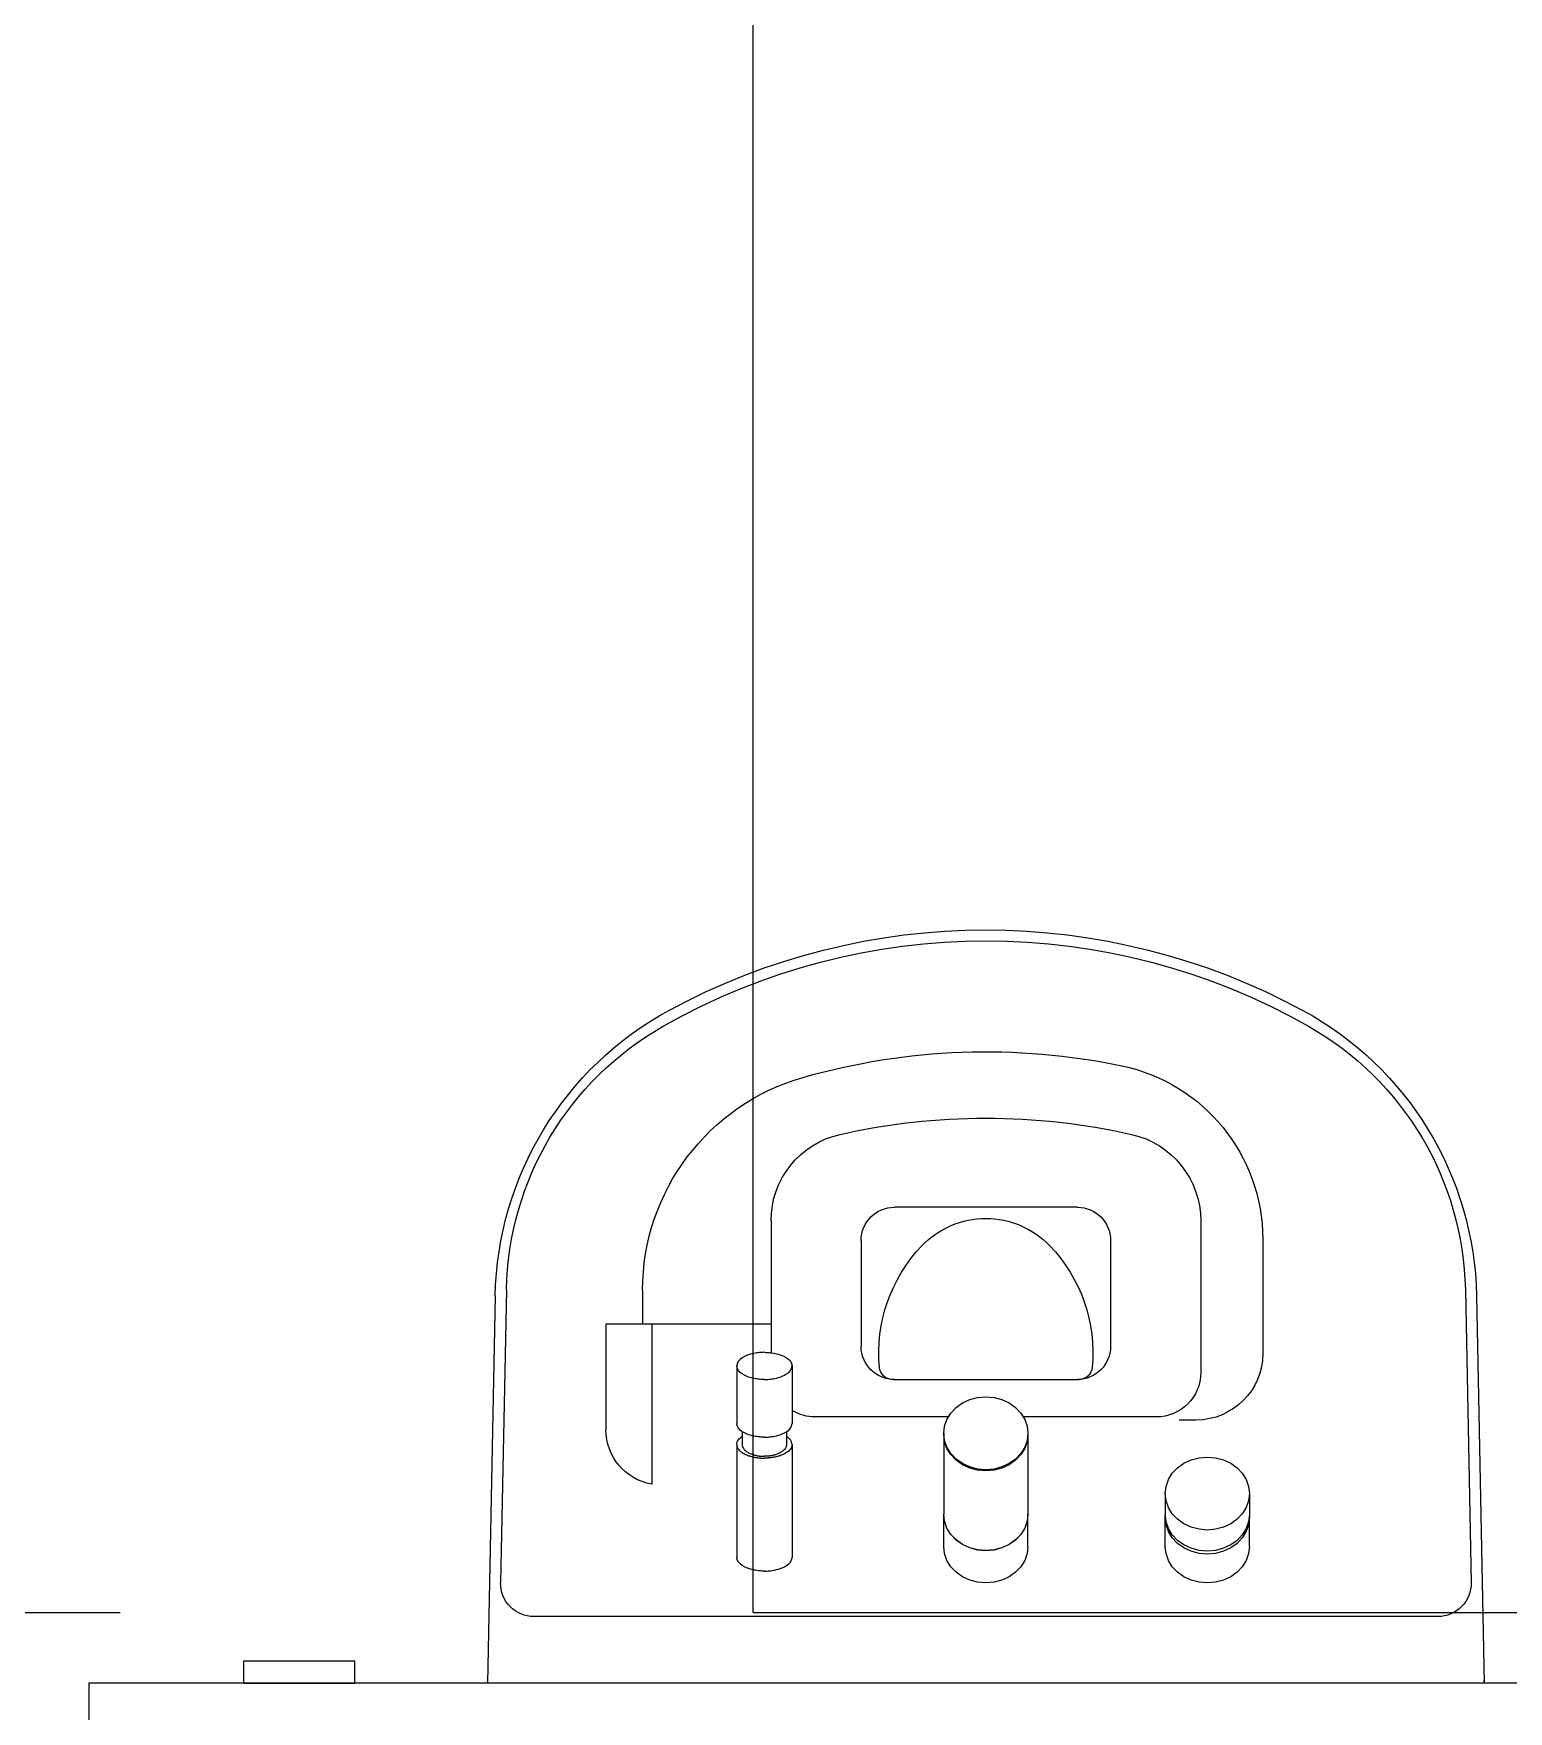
# Model space of a CAD drawing. Header units: millimetres. Extents: x 434053 to 1059003, y -2417481 to 936527.
# Drawn here: x 533918 to 534584, y -2126299 to -2125542 of the extents above; entities that cross this region are included whole.
import ezdxf

# ---------------------------------------------------------------- set-up
doc = ezdxf.new("R2010")
doc.units = ezdxf.units.MM
doc.header["$LTSCALE"] = 1000
doc.header["$MEASUREMENT"] = 0
doc.layers.add('fur2023', color=252, linetype='Continuous')
doc.layers.add('建筑-楼板开洞', color=251, linetype='Continuous')

# ---------------------------------------------------------------- blocks, each defined once
blk = doc.blocks.new('dgsdgadffAccessible Toilet')
at = {"layer": 'fur2023', "linetype": 'Continuous'}
for p, q in [((-1799.999998, -250.000048), (-1799.999998, 0)), ((0, -250.000048), (-1799.999998, -250.000048)), ((-1730, -250.000048), (-1730, -260.000048)), ((-1730, -250.000048), (-1680, -250.000048)), ((-1680, -250.000048), (-1680, -260.000048)), ((-1620.000003, -251.314868), (-1620.000003, -250.000048)), ((-1169.999997, -250.000048), (-1620.000003, -250.000048)), ((-1616.559169, -424.767429), (-1620.000003, -250.000048)), ((-1173.440831, -424.767429), (-1169.999997, -250.000048)), ((-1169.999997, -250.000048), (-1169.999997, -251.314868)), ((-1730, -260.000048), (-1680, -260.000048)), ((-1190.889836, -280.000048), (-1599.110164, -280.000048)), ((-1611.503519, -427.544797), (-1614.107258, -295.295312)), ((-1394.999999, -295.200047), (-1398.711524, -295.513834)), ((-1391.288475, -295.513834), (-1394.999999, -295.200047)), ((-1294.999999, -295.200047), (-1298.711524, -295.513833)), ((-1291.288475, -295.513833), (-1294.999999, -295.200047)), ((-1178.496481, -427.544797), (-1175.892742, -295.295312)), ((-1504.056401, -302.449049), (-1505.035722, -303.019414)), ((-1503.089928, -302.001396), (-1504.056401, -302.449049)), ((-1502.168379, -301.652766), (-1503.089928, -302.001396)), ((-1501.304919, -301.381664), (-1502.168379, -301.652766)), ((-1500.501597, -301.170522), (-1501.304919, -301.381664)), ((-1499.754673, -301.005721), (-1500.501597, -301.170522)), ((-1499.057793, -300.876991), (-1499.754673, -301.005721)), ((-1498.403725, -300.776696), (-1499.057793, -300.876991)), ((-1497.785216, -300.699207), (-1498.403725, -300.776696)), ((-1497.195363, -300.640411), (-1497.785216, -300.699207)), ((-1496.627732, -300.597346), (-1497.195363, -300.640411)), ((-1496.076334, -300.567933), (-1496.627732, -300.597346)), ((-1495.535547, -300.550803), (-1496.076334, -300.567933)), ((-1495.000001, -300.545177), (-1495.535547, -300.550803)), ((-1495.000001, -300.545177), (-1494.464456, -300.550803)), ((-1494.464456, -300.550803), (-1493.923669, -300.567933)), ((-1493.923669, -300.567933), (-1493.372271, -300.597346)), ((-1493.372271, -300.597346), (-1492.80464, -300.640411)), ((-1492.80464, -300.640411), (-1492.214787, -300.699207)), ((-1492.214787, -300.699207), (-1491.596278, -300.776696)), ((-1491.596278, -300.776696), (-1490.94221, -300.876991)), ((-1490.94221, -300.876991), (-1490.24533, -301.005721)), ((-1490.24533, -301.005721), (-1489.498406, -301.170522)), ((-1489.498406, -301.170522), (-1488.695084, -301.381664)), ((-1488.695084, -301.381664), (-1487.831624, -301.652766)), ((-1487.831624, -301.652766), (-1486.910075, -302.001396)), ((-1486.910075, -302.001396), (-1485.943602, -302.449049)), ((-1485.943602, -302.449049), (-1484.964281, -303.019414)), ((-1410.804411, -302.518204), (-1412.561168, -305.362011)), ((-1408.435028, -300.019454), (-1410.804411, -302.518204)), ((-1405.54972, -297.967508), (-1408.435028, -300.019454)), ((-1402.265975, -296.446112), (-1405.54972, -297.967508)), ((-1398.711524, -295.513834), (-1402.265975, -296.446112)), ((-1387.734024, -296.446112), (-1391.288475, -295.513834)), ((-1384.450279, -297.967508), (-1387.734024, -296.446112)), ((-1381.564971, -300.019454), (-1384.450279, -297.967508)), ((-1379.195587, -302.518204), (-1381.564971, -300.019454)), ((-1377.438831, -305.362011), (-1379.195587, -302.518204)), ((-1310.804411, -302.518204), (-1312.561168, -305.362011)), ((-1308.435028, -300.019453), (-1310.804411, -302.518204)), ((-1305.54972, -297.967507), (-1308.435028, -300.019453)), ((-1302.265975, -296.446112), (-1305.54972, -297.967507)), ((-1298.711524, -295.513833), (-1302.265975, -296.446112)), ((-1287.734024, -296.446112), (-1291.288475, -295.513833)), ((-1284.450279, -297.967507), (-1287.734024, -296.446112)), ((-1281.564971, -300.019453), (-1284.450279, -297.967507)), ((-1279.195587, -302.518204), (-1281.564971, -300.019453)), ((-1277.438831, -305.362011), (-1279.195587, -302.518204)), ((-1507.305516, -305.595525), (-1507.500001, -306.672118)), ((-1507.500001, -357.657448), (-1507.500001, -306.672118)), ((-1506.76208, -304.598146), (-1507.305516, -305.595525)), ((-1505.968125, -303.733218), (-1506.76208, -304.598146)), ((-1505.035722, -303.019414), (-1505.968125, -303.733218)), ((-1484.964281, -303.019414), (-1484.031878, -303.733218)), ((-1484.031878, -303.733218), (-1483.237923, -304.598146)), ((-1483.237923, -304.598146), (-1482.694487, -305.595525)), ((-1482.694487, -305.595525), (-1482.500001, -306.672118)), ((-1482.500001, -357.657448), (-1482.500001, -306.672118)), ((-1413.63767, -308.440256), (-1413.999999, -311.65453)), ((-1412.561168, -305.362011), (-1413.63767, -308.440256)), ((-1398.711524, -310.029006), (-1402.265975, -310.961284)), ((-1398.711524, -310.093686), (-1402.265975, -311.025965)), ((-1394.999999, -309.71522), (-1398.711524, -310.029006)), ((-1394.999999, -309.7799), (-1398.711524, -310.093686)), ((-1391.288475, -310.029006), (-1394.999999, -309.71522)), ((-1391.288475, -310.093686), (-1394.999999, -309.7799)), ((-1387.734024, -310.961284), (-1391.288475, -310.029006)), ((-1387.734024, -311.025965), (-1391.288475, -310.093686)), ((-1376.362328, -308.440256), (-1377.438831, -305.362011)), ((-1375.999999, -311.65453), (-1376.362328, -308.440256)), ((-1313.63767, -308.440256), (-1313.999999, -311.65453)), ((-1312.561168, -305.362011), (-1313.63767, -308.440256)), ((-1302.265975, -309.461285), (-1305.54972, -310.98268)), ((-1298.711524, -308.529006), (-1302.265975, -309.461285)), ((-1298.711524, -309.891953), (-1302.265975, -310.824232)), ((-1294.999999, -308.21522), (-1298.711524, -308.529006)), ((-1294.999999, -309.578167), (-1298.711524, -309.891953)), ((-1291.288475, -308.529006), (-1294.999999, -308.21522)), ((-1291.288475, -309.891953), (-1294.999999, -309.578167)), ((-1287.734024, -309.461285), (-1291.288475, -308.529006)), ((-1287.734024, -310.824232), (-1291.288475, -309.891953)), ((-1284.450279, -310.98268), (-1287.734024, -309.461285)), ((-1276.362328, -308.440256), (-1277.438831, -305.362011)), ((-1275.999999, -311.65453), (-1276.362328, -308.440256)), ((-1413.999999, -311.65453), (-1413.999999, -326.169702)), ((-1410.804411, -317.033377), (-1412.561168, -319.877183)), ((-1410.804411, -317.098057), (-1412.561168, -319.941864)), ((-1408.435028, -314.534626), (-1410.804411, -317.033377)), ((-1408.435028, -314.599307), (-1410.804411, -317.098057)), ((-1405.54972, -312.48268), (-1408.435028, -314.534626)), ((-1405.54972, -312.547361), (-1408.435028, -314.599307)), ((-1402.265975, -310.961284), (-1405.54972, -312.48268)), ((-1402.265975, -311.025965), (-1405.54972, -312.547361)), ((-1384.450279, -312.48268), (-1387.734024, -310.961284)), ((-1384.450279, -312.547361), (-1387.734024, -311.025965)), ((-1381.564971, -314.534626), (-1384.450279, -312.48268)), ((-1381.564971, -314.599307), (-1384.450279, -312.547361)), ((-1379.195587, -317.033377), (-1381.564971, -314.534626)), ((-1379.195587, -317.098057), (-1381.564971, -314.599307)), ((-1377.438831, -319.877183), (-1379.195587, -317.033377)), ((-1377.438831, -319.941864), (-1379.195587, -317.098057)), ((-1375.999999, -311.65453), (-1375.999999, -326.169702)), ((-1313.999999, -311.65453), (-1313.999999, -324.669703)), ((-1310.804411, -315.533377), (-1312.561168, -318.377183)), ((-1310.804411, -316.896324), (-1312.561168, -319.740131)), ((-1308.435028, -313.034626), (-1310.804411, -315.533377)), ((-1308.435028, -314.397573), (-1310.804411, -316.896324)), ((-1305.54972, -310.98268), (-1308.435028, -313.034626)), ((-1305.54972, -312.345627), (-1308.435028, -314.397573)), ((-1302.265975, -310.824232), (-1305.54972, -312.345627)), ((-1284.450279, -312.345627), (-1287.734024, -310.824232)), ((-1281.564971, -313.034626), (-1284.450279, -310.98268)), ((-1281.564971, -314.397573), (-1284.450279, -312.345627)), ((-1279.195587, -315.533377), (-1281.564971, -313.034626)), ((-1279.195587, -316.896324), (-1281.564971, -314.397573)), ((-1277.438831, -318.377183), (-1279.195587, -315.533377)), ((-1277.438831, -319.740131), (-1279.195587, -316.896324)), ((-1275.999999, -311.65453), (-1275.999999, -324.669703)), ((-1413.63767, -322.955428), (-1413.999999, -326.169702)), ((-1413.63767, -323.020109), (-1413.999999, -326.234383)), ((-1412.561168, -319.877183), (-1413.63767, -322.955428)), ((-1412.561168, -319.941864), (-1413.63767, -323.020109)), ((-1376.362328, -322.955428), (-1377.438831, -319.877183)), ((-1376.362328, -323.020109), (-1377.438831, -319.941864)), ((-1375.999999, -326.169702), (-1376.362328, -322.955428)), ((-1375.999999, -326.234383), (-1376.362328, -323.020109)), ((-1313.63767, -321.455428), (-1313.999999, -324.669703)), ((-1313.63767, -322.818375), (-1313.999999, -326.03265)), ((-1313.999999, -324.669703), (-1313.999888, -324.726748)), ((-1313.999888, -324.726748), (-1313.999553, -324.783748)), ((-1313.999553, -324.783748), (-1313.998995, -324.840703)), ((-1313.998995, -324.840703), (-1313.998214, -324.897611)), ((-1313.998214, -324.897611), (-1313.997211, -324.954472)), ((-1313.997211, -324.954472), (-1313.995987, -325.011287)), ((-1313.995987, -325.011287), (-1313.994541, -325.068055)), ((-1313.994541, -325.068055), (-1313.992873, -325.124775)), ((-1313.992873, -325.124775), (-1313.990985, -325.181448)), ((-1313.990985, -325.181448), (-1313.988877, -325.238072)), ((-1313.988877, -325.238072), (-1313.986548, -325.294649)), ((-1313.986548, -325.294649), (-1313.984, -325.351176)), ((-1312.561168, -318.377183), (-1313.63767, -321.455428)), ((-1312.561168, -319.740131), (-1313.63767, -322.818375)), ((-1308.435028, -323.897573), (-1310.804411, -326.396324)), ((-1305.54972, -321.845627), (-1308.435028, -323.897573)), ((-1302.265975, -320.324232), (-1305.54972, -321.845627)), ((-1298.711524, -319.391953), (-1302.265975, -320.324232)), ((-1294.999999, -319.078167), (-1298.711524, -319.391953)), ((-1291.288475, -319.391953), (-1294.999999, -319.078167)), ((-1287.734024, -320.324232), (-1291.288475, -319.391953)), ((-1284.450279, -321.845627), (-1287.734024, -320.324232)), ((-1281.564971, -323.897573), (-1284.450279, -321.845627)), ((-1279.195587, -326.396324), (-1281.564971, -323.897573)), ((-1276.362328, -321.455428), (-1277.438831, -318.377183)), ((-1276.362328, -322.818375), (-1277.438831, -319.740131)), ((-1275.999999, -324.669703), (-1276.362328, -321.455428)), ((-1275.999999, -326.03265), (-1276.362328, -322.818375)), ((-1276.015999, -325.351176), (-1276.01345, -325.294649)), ((-1276.01345, -325.294649), (-1276.011122, -325.238072)), ((-1276.011122, -325.238072), (-1276.009013, -325.181448)), ((-1276.009013, -325.181448), (-1276.007125, -325.124775)), ((-1276.007125, -325.124775), (-1276.005458, -325.068055)), ((-1276.005458, -325.068055), (-1276.004012, -325.011287)), ((-1276.004012, -325.011287), (-1276.002787, -324.954472)), ((-1276.002787, -324.954472), (-1276.001785, -324.897611)), ((-1276.001785, -324.897611), (-1276.001004, -324.840703)), ((-1276.001004, -324.840703), (-1276.000446, -324.783748)), ((-1276.000446, -324.783748), (-1276.000111, -324.726748)), ((-1276.000111, -324.726748), (-1275.999999, -324.669703)), ((-1413.999999, -362.734383), (-1413.999999, -326.234382)), ((-1375.999999, -362.146352), (-1375.999999, -326.234383)), ((-1313.999999, -335.53265), (-1313.999999, -326.03265)), ((-1313.63767, -332.318375), (-1313.999999, -335.53265)), ((-1312.561168, -329.240131), (-1313.63767, -332.318375)), ((-1310.804411, -326.396324), (-1312.561168, -329.240131)), ((-1277.438831, -329.240131), (-1279.195587, -326.396324)), ((-1276.362328, -332.318375), (-1277.438831, -329.240131)), ((-1275.999999, -335.53265), (-1276.362328, -332.318375)), ((-1275.999999, -335.53265), (-1275.999999, -326.03265)), ((-1545.899361, -412.00005), (-1545.899361, -339.755668)), ((-1313.999999, -335.53265), (-1313.63767, -338.746924)), ((-1313.63767, -338.746924), (-1312.561168, -341.825169)), ((-1277.438831, -341.825169), (-1276.362328, -338.746924)), ((-1276.362328, -338.746924), (-1275.999999, -335.53265)), ((-1402.265708, -347.025965), (-1405.549453, -348.547361)), ((-1402.265708, -347.525965), (-1405.549453, -349.047361)), ((-1398.711257, -346.093686), (-1402.265708, -347.025965)), ((-1398.711257, -346.593686), (-1402.265708, -347.525965)), ((-1394.999733, -345.7799), (-1398.711257, -346.093686)), ((-1394.999733, -346.2799), (-1398.711257, -346.593686)), ((-1391.288209, -346.093686), (-1394.999733, -345.7799)), ((-1391.288209, -346.593686), (-1394.999733, -346.2799)), ((-1387.733758, -347.025965), (-1391.288209, -346.093686)), ((-1387.733758, -347.525965), (-1391.288209, -346.593686)), ((-1384.450013, -348.547361), (-1387.733758, -347.025965)), ((-1384.450013, -349.047361), (-1387.733758, -347.525965)), ((-1312.561168, -341.825169), (-1310.804411, -344.668975)), ((-1310.804411, -344.668975), (-1308.435028, -347.167726)), ((-1308.435028, -347.167726), (-1305.54972, -349.219672)), ((-1284.450279, -349.219672), (-1281.564971, -347.167726)), ((-1281.564971, -347.167726), (-1279.195587, -344.668975)), ((-1279.195587, -344.668975), (-1277.438831, -341.825169)), ((-1507.072128, -356.068122), (-1506.76208, -355.583476)), ((-1506.76208, -355.583476), (-1506.389219, -355.132519)), ((-1506.389219, -355.132519), (-1505.968125, -354.718548)), ((-1505.968125, -354.718548), (-1505.512791, -354.342778)), ((-1505.512791, -354.342778), (-1505.035722, -354.004744)), ((-1505.035722, -354.004744), (-1504.547449, -353.702765)), ((-1504.70613, -356.379612), (-1504.49044, -355.984028)), ((-1504.547449, -353.702765), (-1504.056401, -353.434379)), ((-1504.49044, -355.984028), (-1504.228029, -355.611643)), ((-1504.228029, -355.611643), (-1503.927747, -355.265266)), ((-1504.056401, -353.434379), (-1503.569005, -353.196707)), ((-1503.927747, -355.265266), (-1503.598431, -354.946374)), ((-1503.598431, -354.946374), (-1503.248341, -354.655298)), ((-1503.569005, -353.196707), (-1503.089928, -352.986726)), ((-1503.248341, -354.655298), (-1502.884792, -354.391461)), ((-1503.089928, -352.986726), (-1502.622375, -352.80146)), ((-1502.884792, -354.391461), (-1502.513966, -354.153629)), ((-1502.622375, -352.80146), (-1502.168379, -352.638096)), ((-1502.513966, -354.153629), (-1502.140882, -353.940141)), ((-1502.168379, -352.638096), (-1501.729074, -352.494049)), ((-1502.140882, -353.940141), (-1501.769457, -353.749101)), ((-1501.769457, -353.749101), (-1501.402626, -353.578526)), ((-1501.729074, -352.494049), (-1501.304919, -352.366994)), ((-1501.402626, -353.578526), (-1501.042491, -353.426451)), ((-1501.304919, -352.366994), (-1500.895885, -352.254866)), ((-1501.042491, -353.426451), (-1500.690472, -353.290996)), ((-1500.895885, -352.254866), (-1500.501597, -352.155852)), ((-1500.690472, -353.290996), (-1500.347444, -353.170411)), ((-1500.501597, -352.155852), (-1500.121447, -352.068371)), ((-1500.347444, -353.170411), (-1500.013857, -353.063095)), ((-1500.121447, -352.068371), (-1499.754673, -351.991052)), ((-1500.013857, -353.063095), (-1499.689842, -352.967607)), ((-1499.754673, -351.991052), (-1499.400422, -351.922709)), ((-1499.689842, -352.967607), (-1499.37529, -352.882659)), ((-1499.400422, -351.922709), (-1499.057793, -351.862321)), ((-1499.37529, -352.882659), (-1499.069918, -352.80711)), ((-1499.069918, -352.80711), (-1498.773323, -352.739959)), ((-1499.057793, -351.862321), (-1498.725866, -351.809012)), ((-1498.773323, -352.739959), (-1498.485019, -352.680327)), ((-1498.725866, -351.809012), (-1498.403725, -351.762026)), ((-1498.485019, -352.680327), (-1498.204465, -352.627447)), ((-1498.403725, -351.762026), (-1498.090467, -351.720718)), ((-1498.204465, -352.627447), (-1497.93109, -352.580653)), ((-1498.090467, -351.720718), (-1497.785216, -351.684537)), ((-1497.93109, -352.580653), (-1497.664306, -352.539367)), ((-1497.785216, -351.684537), (-1497.487121, -351.653011)), ((-1497.664306, -352.539367), (-1497.403518, -352.503091)), ((-1497.487121, -351.653011), (-1497.195363, -351.625741)), ((-1497.403518, -352.503091), (-1497.148135, -352.471394)), ((-1497.195363, -351.625741), (-1496.909154, -351.602391)), ((-1497.148135, -352.471394), (-1496.897574, -352.44391)), ((-1496.909154, -351.602391), (-1496.627732, -351.582676)), ((-1496.897574, -352.44391), (-1496.65126, -352.420326)), ((-1496.65126, -352.420326), (-1496.408629, -352.400378)), ((-1496.627732, -351.582676), (-1496.350362, -351.566363)), ((-1496.408629, -352.400378), (-1496.169131, -352.383848)), ((-1496.350362, -351.566363), (-1496.076334, -351.553263)), ((-1496.169131, -352.383848), (-1495.932223, -352.370556)), ((-1496.076334, -351.553263), (-1495.804954, -351.543224)), ((-1495.932223, -352.370556), (-1495.697376, -352.36036)), ((-1495.804954, -351.543224), (-1495.535547, -351.536133)), ((-1495.697376, -352.36036), (-1495.464067, -352.353153)), ((-1495.535547, -351.536133), (-1495.267448, -351.53191)), ((-1495.464067, -352.353153), (-1495.231779, -352.348859)), ((-1495.267448, -351.53191), (-1495.000001, -351.530507)), ((-1495.231779, -352.348859), (-1495.000001, -352.347432)), ((-1494.732555, -351.53191), (-1495.000001, -351.530507)), ((-1494.768223, -352.348859), (-1495.000001, -352.347432)), ((-1494.535936, -352.353153), (-1494.768223, -352.348859)), ((-1494.464456, -351.536133), (-1494.732555, -351.53191)), ((-1494.302627, -352.36036), (-1494.535936, -352.353153)), ((-1494.195049, -351.543224), (-1494.464456, -351.536133)), ((-1494.06778, -352.370556), (-1494.302627, -352.36036)), ((-1493.923669, -351.553263), (-1494.195049, -351.543224)), ((-1493.830872, -352.383848), (-1494.06778, -352.370556)), ((-1493.649641, -351.566363), (-1493.923669, -351.553263)), ((-1493.591374, -352.400378), (-1493.830872, -352.383848)), ((-1493.372271, -351.582676), (-1493.649641, -351.566363)), ((-1493.348743, -352.420326), (-1493.591374, -352.400378)), ((-1493.090849, -351.602391), (-1493.372271, -351.582676)), ((-1493.102429, -352.44391), (-1493.348743, -352.420326)), ((-1492.851868, -352.471394), (-1493.102429, -352.44391)), ((-1492.80464, -351.625741), (-1493.090849, -351.602391)), ((-1492.596485, -352.503091), (-1492.851868, -352.471394)), ((-1492.512882, -351.653011), (-1492.80464, -351.625741)), ((-1492.335697, -352.539367), (-1492.596485, -352.503091)), ((-1492.214787, -351.684537), (-1492.512882, -351.653011)), ((-1492.068913, -352.580653), (-1492.335697, -352.539367)), ((-1491.909536, -351.720718), (-1492.214787, -351.684537)), ((-1491.795538, -352.627447), (-1492.068913, -352.580653)), ((-1491.596278, -351.762026), (-1491.909536, -351.720718)), ((-1491.514984, -352.680327), (-1491.795538, -352.627447)), ((-1491.274137, -351.809012), (-1491.596278, -351.762026)), ((-1491.22668, -352.739959), (-1491.514984, -352.680327)), ((-1490.94221, -351.862321), (-1491.274137, -351.809012)), ((-1490.930085, -352.80711), (-1491.22668, -352.739959)), ((-1490.599581, -351.922709), (-1490.94221, -351.862321)), ((-1490.624713, -352.882659), (-1490.930085, -352.80711)), ((-1490.310161, -352.967607), (-1490.624713, -352.882659)), ((-1490.24533, -351.991052), (-1490.599581, -351.922709)), ((-1489.986146, -353.063095), (-1490.310161, -352.967607)), ((-1489.878556, -352.068371), (-1490.24533, -351.991052)), ((-1489.652559, -353.170411), (-1489.986146, -353.063095)), ((-1489.498406, -352.155852), (-1489.878556, -352.068371)), ((-1489.309531, -353.290996), (-1489.652559, -353.170411)), ((-1489.104118, -352.254866), (-1489.498406, -352.155852)), ((-1488.957512, -353.426451), (-1489.309531, -353.290996)), ((-1488.695084, -352.366994), (-1489.104118, -352.254866)), ((-1488.597377, -353.578526), (-1488.957512, -353.426451)), ((-1488.270929, -352.494049), (-1488.695084, -352.366994)), ((-1488.230546, -353.749101), (-1488.597377, -353.578526)), ((-1487.831624, -352.638096), (-1488.270929, -352.494049)), ((-1487.859121, -353.940141), (-1488.230546, -353.749101)), ((-1487.486037, -354.153629), (-1487.859121, -353.940141)), ((-1487.377628, -352.80146), (-1487.831624, -352.638096)), ((-1487.115211, -354.391461), (-1487.486037, -354.153629)), ((-1486.910075, -352.986726), (-1487.377628, -352.80146)), ((-1486.751662, -354.655298), (-1487.115211, -354.391461)), ((-1486.430998, -353.196707), (-1486.910075, -352.986726)), ((-1486.401572, -354.946374), (-1486.751662, -354.655298)), ((-1485.943602, -353.434379), (-1486.430998, -353.196707)), ((-1486.072256, -355.265266), (-1486.401572, -354.946374)), ((-1485.771974, -355.611643), (-1486.072256, -355.265266)), ((-1485.452553, -353.702765), (-1485.943602, -353.434379)), ((-1485.509563, -355.984028), (-1485.771974, -355.611643)), ((-1485.293873, -356.379612), (-1485.509563, -355.984028)), ((-1484.964281, -354.004744), (-1485.452553, -353.702765)), ((-1484.487212, -354.342778), (-1484.964281, -354.004744)), ((-1484.031878, -354.718548), (-1484.487212, -354.342778)), ((-1483.610784, -355.132519), (-1484.031878, -354.718548)), ((-1483.237923, -355.583476), (-1483.610784, -355.132519)), ((-1482.927875, -356.068122), (-1483.237923, -355.583476)), ((-1412.560902, -355.941864), (-1413.637404, -359.020109)), ((-1410.804145, -353.098057), (-1412.560902, -355.941864)), ((-1410.804145, -353.598057), (-1412.560902, -356.441864)), ((-1408.434762, -350.599307), (-1410.804145, -353.098057)), ((-1408.434762, -351.099307), (-1410.804145, -353.598057)), ((-1405.549453, -348.547361), (-1408.434762, -350.599307)), ((-1405.549453, -349.047361), (-1408.434762, -351.099307)), ((-1381.564704, -350.599307), (-1384.450013, -348.547361)), ((-1381.564704, -351.099307), (-1384.450013, -349.047361)), ((-1379.195321, -353.098057), (-1381.564704, -350.599307)), ((-1379.195321, -353.598057), (-1381.564704, -351.099307)), ((-1377.438565, -355.941864), (-1379.195321, -353.098057)), ((-1377.438565, -356.441864), (-1379.195321, -353.598057)), ((-1376.362062, -359.020109), (-1377.438565, -355.941864)), ((-1305.54972, -349.219672), (-1302.265975, -350.741068)), ((-1302.265975, -350.741068), (-1298.711524, -351.673346)), ((-1298.711524, -351.673346), (-1294.999999, -351.987132)), ((-1294.999999, -351.987132), (-1291.288475, -351.673346)), ((-1291.288475, -351.673346), (-1287.734024, -350.741068)), ((-1287.734024, -350.741068), (-1284.450279, -349.219672)), ((-1507.500001, -357.657448), (-1507.450704, -357.113838)), ((-1507.500001, -357.657448), (-1507.450704, -358.201057)), ((-1507.450704, -357.113838), (-1507.305516, -356.580855)), ((-1507.450704, -358.201057), (-1507.305516, -358.734041)), ((-1507.305516, -356.580855), (-1507.072128, -356.068122)), ((-1507.305516, -358.734041), (-1507.072128, -359.246773)), ((-1507.072128, -359.246773), (-1506.76208, -359.73142)), ((-1506.76208, -359.73142), (-1506.389219, -360.182377)), ((-1506.389219, -360.182377), (-1505.968125, -360.596348)), ((-1505.968125, -360.596348), (-1505.512791, -360.972118)), ((-1505.035722, -363.462886), (-1505.968125, -364.17669)), ((-1505.512791, -360.972118), (-1505.035722, -361.310151)), ((-1505.035722, -361.310151), (-1505.000001, -361.333612)), ((-1504.056401, -362.892521), (-1505.035722, -363.462886)), ((-1505.000001, -357.657448), (-1504.966368, -357.222307)), ((-1505.000001, -363.439428), (-1505.000001, -357.657448)), ((-1504.966368, -357.222307), (-1504.866972, -356.7942)), ((-1504.866972, -356.7942), (-1504.70613, -356.379612)), ((-1503.089928, -362.444868), (-1504.056401, -362.892521)), ((-1502.168379, -362.096238), (-1503.089928, -362.444868)), ((-1501.304919, -361.825136), (-1502.168379, -362.096238)), ((-1500.501597, -361.613994), (-1501.304919, -361.825136)), ((-1499.754673, -361.449193), (-1500.501597, -361.613994)), ((-1499.057793, -361.320463), (-1499.754673, -361.449193)), ((-1498.403725, -361.220167), (-1499.057793, -361.320463)), ((-1497.785216, -361.142678), (-1498.403725, -361.220167)), ((-1497.195363, -361.083883), (-1497.785216, -361.142678)), ((-1496.627732, -361.040818), (-1497.195363, -361.083883)), ((-1496.076334, -361.011405), (-1496.627732, -361.040818)), ((-1495.535547, -360.994275), (-1496.076334, -361.011405)), ((-1495.000001, -360.988649), (-1495.535547, -360.994275)), ((-1495.000001, -360.988649), (-1494.464456, -360.994275)), ((-1494.464456, -360.994275), (-1493.923669, -361.011405)), ((-1493.923669, -361.011405), (-1493.372271, -361.040818)), ((-1493.372271, -361.040818), (-1492.80464, -361.083883)), ((-1492.80464, -361.083883), (-1492.214787, -361.142678)), ((-1492.214787, -361.142678), (-1491.596278, -361.220167)), ((-1491.596278, -361.220167), (-1490.94221, -361.320463)), ((-1490.94221, -361.320463), (-1490.24533, -361.449193)), ((-1490.24533, -361.449193), (-1489.498406, -361.613994)), ((-1489.498406, -361.613994), (-1488.695084, -361.825136)), ((-1488.695084, -361.825136), (-1487.831624, -362.096238)), ((-1487.831624, -362.096238), (-1486.910075, -362.444868)), ((-1486.910075, -362.444868), (-1485.943602, -362.892521)), ((-1485.943602, -362.892521), (-1484.964281, -363.462886)), ((-1485.133031, -356.7942), (-1485.293873, -356.379612)), ((-1485.033635, -357.222307), (-1485.133031, -356.7942)), ((-1485.000001, -357.657448), (-1485.033635, -357.222307)), ((-1485.000001, -363.439428), (-1485.000001, -357.657448)), ((-1484.487212, -360.972118), (-1484.964281, -361.310151)), ((-1484.964281, -363.462886), (-1484.031878, -364.17669)), ((-1484.031878, -360.596348), (-1484.487212, -360.972118)), ((-1483.610784, -360.182377), (-1484.031878, -360.596348)), ((-1483.237923, -359.73142), (-1483.610784, -360.182377)), ((-1482.927875, -359.246773), (-1483.237923, -359.73142)), ((-1482.694487, -356.580855), (-1482.927875, -356.068122)), ((-1482.694487, -358.734041), (-1482.927875, -359.246773)), ((-1482.549299, -357.113838), (-1482.694487, -356.580855)), ((-1482.549299, -358.201057), (-1482.694487, -358.734041)), ((-1482.500001, -357.657448), (-1482.549299, -357.113838)), ((-1482.500001, -357.657448), (-1482.549299, -358.201057)), ((-1413.999998, -362.727043), (-1413.999999, -362.734383)), ((-1413.999999, -362.734383), (-1413.63767, -365.948657)), ((-1413.999992, -362.719704), (-1413.999998, -362.727043)), ((-1413.999983, -362.712365), (-1413.999992, -362.719704)), ((-1413.99997, -362.705027), (-1413.999983, -362.712365)), ((-1413.999953, -362.69769), (-1413.99997, -362.705027)), ((-1413.999933, -362.690354), (-1413.999953, -362.69769)), ((-1413.999909, -362.683019), (-1413.999933, -362.690354)), ((-1413.999881, -362.675684), (-1413.999909, -362.683019)), ((-1413.99985, -362.66835), (-1413.999881, -362.675684)), ((-1413.999814, -362.661017), (-1413.99985, -362.66835)), ((-1413.999776, -362.653684), (-1413.999814, -362.661017)), ((-1413.999733, -362.646353), (-1413.999776, -362.653684)), ((-1413.637404, -359.020109), (-1413.999733, -362.234383)), ((-1413.637404, -359.520109), (-1413.999733, -362.734383)), ((-1413.999733, -362.734383), (-1413.999733, -362.234383)), ((-1413.999733, -362.734383), (-1413.637404, -365.948657)), ((-1412.560902, -356.441864), (-1413.637404, -359.520109)), ((-1376.362062, -359.520109), (-1377.438565, -356.441864)), ((-1375.999733, -362.234383), (-1376.362062, -359.020109)), ((-1375.999733, -362.734383), (-1376.362062, -359.520109)), ((-1376.362062, -365.948657), (-1375.999733, -362.734383)), ((-1375.999733, -362.734383), (-1375.999733, -362.234383)), ((-1566.553543, -412.00005), (-1566.553543, -364.375048)), ((-1507.305516, -366.038997), (-1507.500001, -367.11559)), ((-1507.500001, -393.165818), (-1507.500001, -367.115593)), ((-1506.76208, -365.041618), (-1507.305516, -366.038997)), ((-1505.968125, -364.17669), (-1506.76208, -365.041618)), ((-1484.031878, -364.17669), (-1483.237923, -365.041618)), ((-1483.237923, -365.041618), (-1482.694487, -366.038997)), ((-1482.694487, -366.038997), (-1482.500001, -367.11559)), ((-1482.500001, -393.165818), (-1482.500001, -367.115593)), ((-1411.890199, -370.112624), (-1472.000002, -370.112624)), ((-1413.63767, -365.948657), (-1412.561168, -369.026902)), ((-1413.637404, -365.948657), (-1412.560902, -369.026902)), ((-1412.561168, -369.026902), (-1410.804411, -371.870709)), ((-1412.560902, -369.026902), (-1410.804145, -371.870709)), ((-1379.195321, -371.870709), (-1377.438565, -369.026902)), ((-1317.999998, -370.112624), (-1378.109267, -370.112624)), ((-1377.438565, -369.026902), (-1376.362062, -365.948657)), ((-1299.999999, -368.736955), (-1307.71585, -368.736955)), ((-1410.804411, -371.870709), (-1408.435028, -374.369459)), ((-1410.804145, -371.870709), (-1408.434762, -374.369459)), ((-1408.435028, -374.369459), (-1405.54972, -376.421405)), ((-1408.434762, -374.369459), (-1405.549453, -376.421405)), ((-1405.54972, -376.421405), (-1402.265975, -377.942801)), ((-1405.549453, -376.421405), (-1402.265708, -377.942801)), ((-1402.265975, -377.942801), (-1398.711524, -378.875079)), ((-1402.265708, -377.942801), (-1398.711257, -378.875079)), ((-1391.288209, -378.875079), (-1387.733758, -377.942801)), ((-1387.733758, -377.942801), (-1384.450013, -376.421405)), ((-1384.450013, -376.421405), (-1381.564704, -374.369459)), ((-1381.564704, -374.369459), (-1379.195321, -371.870709)), ((-1398.711524, -378.875079), (-1394.999999, -379.188866)), ((-1398.711257, -378.875079), (-1394.999733, -379.188866)), ((-1394.999733, -379.188866), (-1391.288209, -378.875079)), ((-1507.305516, -392.089225), (-1507.500001, -393.165818)), ((-1507.305516, -394.242411), (-1507.500001, -393.165818)), ((-1506.76208, -391.091846), (-1507.305516, -392.089225)), ((-1505.968125, -390.226918), (-1506.76208, -391.091846)), ((-1505.035722, -389.513115), (-1505.968125, -390.226918)), ((-1504.056401, -388.942749), (-1505.035722, -389.513115)), ((-1503.089928, -388.495097), (-1504.056401, -388.942749)), ((-1502.168379, -388.146466), (-1503.089928, -388.495097)), ((-1501.304919, -387.875364), (-1502.168379, -388.146466)), ((-1500.501597, -387.664222), (-1501.304919, -387.875364)), ((-1499.754673, -387.499422), (-1500.501597, -387.664222)), ((-1499.057793, -387.370692), (-1499.754673, -387.499422)), ((-1498.403725, -387.270396), (-1499.057793, -387.370692)), ((-1497.785216, -387.192907), (-1498.403725, -387.270396)), ((-1497.195363, -387.134112), (-1497.785216, -387.192907)), ((-1496.627732, -387.091046), (-1497.195363, -387.134112)), ((-1496.076334, -387.061633), (-1496.627732, -387.091046)), ((-1495.535547, -387.044503), (-1496.076334, -387.061633)), ((-1495.000001, -387.038877), (-1495.535547, -387.044503)), ((-1495.000001, -387.038877), (-1494.464456, -387.044503)), ((-1494.464456, -387.044503), (-1493.923669, -387.061633)), ((-1493.923669, -387.061633), (-1493.372271, -387.091046)), ((-1493.372271, -387.091046), (-1492.80464, -387.134112)), ((-1492.80464, -387.134112), (-1492.214787, -387.192907)), ((-1492.214787, -387.192907), (-1491.596278, -387.270396)), ((-1491.596278, -387.270396), (-1490.94221, -387.370692)), ((-1490.94221, -387.370692), (-1490.24533, -387.499422)), ((-1490.24533, -387.499422), (-1489.498406, -387.664222)), ((-1489.498406, -387.664222), (-1488.695084, -387.875364)), ((-1488.695084, -387.875364), (-1487.831624, -388.146466)), ((-1487.831624, -388.146466), (-1486.910075, -388.495097)), ((-1486.910075, -388.495097), (-1485.943602, -388.942749)), ((-1485.943602, -388.942749), (-1484.964281, -389.513115)), ((-1484.964281, -389.513115), (-1484.031878, -390.226918)), ((-1484.031878, -390.226918), (-1483.237923, -391.091846)), ((-1483.237923, -391.091846), (-1482.694487, -392.089225)), ((-1482.694487, -392.089225), (-1482.500001, -393.165818)), ((-1482.694487, -394.242411), (-1482.500001, -393.165818)), ((-1437.070787, -387.00005), (-1352.929213, -387.00005)), ((-1297.999998, -458.675039), (-1297.999998, -390.112624)), ((-1506.76208, -395.23979), (-1507.305516, -394.242411)), ((-1505.968125, -396.104718), (-1506.76208, -395.23979)), ((-1505.035722, -396.818521), (-1505.968125, -396.104718)), ((-1504.056401, -397.388887), (-1505.035722, -396.818521)), ((-1503.089928, -397.83654), (-1504.056401, -397.388887)), ((-1502.168379, -398.18517), (-1503.089928, -397.83654)), ((-1501.304919, -398.456272), (-1502.168379, -398.18517)), ((-1500.501597, -398.667414), (-1501.304919, -398.456272)), ((-1499.754673, -398.832214), (-1500.501597, -398.667414)), ((-1499.057793, -398.960945), (-1499.754673, -398.832214)), ((-1498.403725, -399.06124), (-1499.057793, -398.960945)), ((-1497.785216, -399.138729), (-1498.403725, -399.06124)), ((-1497.195363, -399.197524), (-1497.785216, -399.138729)), ((-1496.627732, -399.24059), (-1497.195363, -399.197524)), ((-1496.076334, -399.270003), (-1496.627732, -399.24059)), ((-1495.535547, -399.287133), (-1496.076334, -399.270003)), ((-1495.000001, -399.292759), (-1495.535547, -399.287133)), ((-1495.000001, -399.292759), (-1494.464456, -399.287133)), ((-1494.464456, -399.287133), (-1493.923669, -399.270003)), ((-1493.923669, -399.270003), (-1493.372271, -399.24059)), ((-1493.372271, -399.24059), (-1492.80464, -399.197524)), ((-1492.80464, -399.197524), (-1492.214787, -399.138729)), ((-1492.214787, -399.138729), (-1491.596278, -399.06124)), ((-1492.000002, -458.675039), (-1492.000002, -399.113787)), ((-1491.596278, -399.06124), (-1490.94221, -398.960945)), ((-1490.94221, -398.960945), (-1490.24533, -398.832214)), ((-1490.24533, -398.832214), (-1489.498406, -398.667414)), ((-1489.498406, -398.667414), (-1488.695084, -398.456272)), ((-1488.695084, -398.456272), (-1487.831624, -398.18517)), ((-1487.831624, -398.18517), (-1486.910075, -397.83654)), ((-1486.910075, -397.83654), (-1485.943602, -397.388887)), ((-1485.943602, -397.388887), (-1484.964281, -396.818521)), ((-1484.964281, -396.818521), (-1484.031878, -396.104718)), ((-1484.031878, -396.104718), (-1483.237923, -395.23979)), ((-1483.237923, -395.23979), (-1482.694487, -394.242411)), ((-1346.683088, -401.078142), (-1346.683088, -397.00005)), ((-1269.999998, -450.348605), (-1269.999998, -398.736955)), ((-1451.316912, -449.789707), (-1451.316912, -402.00005)), ((-1338.683088, -449.789707), (-1338.683088, -402.00005)), ((-1492.000002, -412.00005), (-1566.553543, -412.00005)), ((-1550.000002, -427.288895), (-1550.000002, -412.00005)), ((-1353.683089, -464.789708), (-1436.316911, -464.789708))]:
    blk.add_line(p, q, dxfattribs=at)
for centre, radius, start, end in [((-1599.110164, -295.000048), 15, 90, 181.127898001), ((-1190.889836, -295.000048), 15, 358.872101999, 90), ((-1541.553542, -364.375048), 25, 100.010737013, 180), ((-1472.000002, -390.112624), 20, 90, 121.668242024), ((-1317.999998, -390.112624), 20, 0, 90), ((-1299.999999, -398.736955), 30, 0, 90), ((-1436.316911, -402.00005), 15, 90, 180), ((-1373.348948, -398.960535), 70.000001, 174.656152006, 223.804843976), ((-1437.070787, -393.00005), 6, 90, 174.656152006), ((-1416.651052, -398.960535), 70.000001, 316.195156024, 5.343847994), ((-1353.683089, -402.00005), 15, 0, 90), ((-1352.929213, -393.00005), 6, 5.343847994, 90), ((-1466.58823, -421.814789), 150.000002, 181.127898001, 241.493735047), ((-1471.530642, -424.789), 140.000002, 181.127898001, 240.412901025), ((-1450.000001, -427.288895), 100.000001, 180, 254.037986037), ((-1323.41177, -421.814789), 150.000002, 298.506264953, 358.872101999), ((-1318.469358, -424.789), 140.000002, 299.587098975, 358.872101999), ((-1436.316911, -449.789707), 15, 180, 270), ((-1395, -419.726661), 40.000001, 223.804843976, 316.195156024), ((-1353.683089, -449.789707), 15, 270, 0), ((-1349.999999, -450.348605), 80.000001, 281.802892047, 0), ((-1452.000002, -458.675039), 40.000001, 180, 257.336142946), ((-1337.999998, -458.675039), 40.000001, 282.663857054, 0), ((-1395, -205.000047), 300.000004, 257.336142946, 282.663857054), ((-1395, -235.000047), 300.000004, 254.037986037, 281.802892047), ((-1395, -290.000048), 295.000004, 240.412901025, 299.587098975), ((-1395, -290.000048), 300.000004, 241.493735047, 298.506264953)]:
    blk.add_arc(centre, radius, start, end, dxfattribs=at)
blk = doc.blocks.new('adfadfd')
at = {"layer": 'fur2023', "xscale": -1, "rotation": 180}
blk.add_blockref('dgsdgadffAccessible Toilet', (-3515.09, 15719.98), dxfattribs=at)

msp = doc.modelspace()

# ---------------------------------------------------------------- hatches: boundary and pattern name
at = {"layer": '建筑-楼板开洞'}
h = msp.add_hatch(dxfattribs=at)
h.set_pattern_fill('ANGLE', color=256, scale=300)
h.set_pattern_definition([(0, (-12063903.9, -1756399.4), (0, 1047.75), [762, -285.75]), (90, (-12063903.9, -1756399.4), (-1047.75, 6e-14), [762, -285.75])])
h.paths.add_polyline_path([(540892.88, -2117486.23), (533592.88, -2117486.23), (533592.88, -2130686.23), (540892.88, -2130686.23)])

# ---------------------------------------------------------------- next in the draw order: block references
at = {"layer": 'fur2023'}
msp.add_blockref('adfadfd', (539257.97, -2142256.21), dxfattribs=at)

doc.saveas('drawing.dxf')
